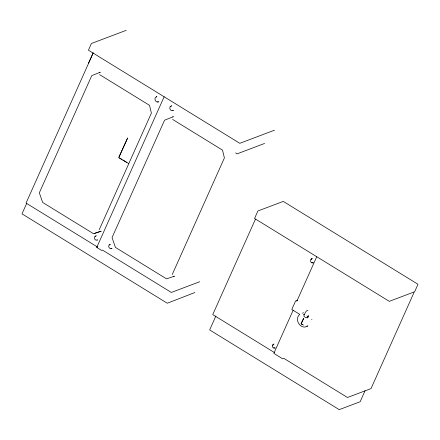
<?xml version="1.0" encoding="UTF-8"?>
<svg xmlns="http://www.w3.org/2000/svg" width="440" height="440" viewBox="0 0 440 440"><rect width="100%" height="100%" fill="white"/><g stroke="black" fill="none" stroke-linecap="round" stroke-linejoin="round"><path stroke-width="0.66" d="M308.325 315.805L307.725 317.455L307.082 317.993M308.479 315.75L307.874 317.394L307.06 315.92M272.789 345.411L274.016 344.003C270.925 344.333 272.476 349.448 275.193 347.98L273.779 347.732M88.556 63.102L93.121 52.888M93.181 53.02L26.059 203.077L97.625 247.099M26.697 203.346L22 213.851L167.288 303.226L194.871 292.512M119.158 156.915L127.65 137.935L118.618 157.63L128.491 163.438M99.231 229.724L151.388 113.135L149.523 105.331L99.616 74.63M164.148 96.756L96.745 247.434L101.569 250.399L102.449 250.063L171.347 292.452L199.689 281.732M172.232 274.527L224.389 157.938L222.525 150.134L172.618 119.427M255.442 219.159L212.746 314.606L274.456 352.567M215.924 315.942L209.666 329.934L339.235 409.64L360.146 401.731L365.041 390.781M296.808 301.279L316.685 256.839M293.134 310.261L273.845 353.381L282.706 358.831L283.899 358.38L347.485 397.496L371.025 388.591L414.277 291.902L389.296 301.345L254.556 218.46L257.901 210.991L283.261 201.399L418 284.284L414.656 291.753M311.745 319.732L311.889 319.407M311.118 259.529L311.806 258.803M109.544 244.998L110.286 244.327C106.959 244.965 109.307 250.278 112.057 248.287L111.078 248.424M170.715 106.453L171.617 105.738C167.931 106.392 170.264 112.409 173.431 110.407L172.871 110.534M95.431 236.324L96.255 235.774C92.824 236.099 94.628 241.698 97.57 239.916L97.075 239.987M156.31 96.894L156.871 96.597C153.175 97.372 155.381 103.538 158.719 101.805L157.448 101.855M126.143 30.36L91.416 43.494L88.418 50.193L239.806 143.319L274.527 130.185M99.627 72.463L100.276 72.221L91.746 75.647L39.331 192.825L42.631 202.417L93.561 233.75L101.195 231.149L94.21 233.503M172.629 116.952L173.36 116.672L164.555 120.214L112.052 237.584L115.429 247.412L166.551 278.861L174.471 276.161L173.739 276.436M235.648 152.884L236.99 153.885L264.616 143.44M96.811 246.598L96.316 246.785L97.13 247.291M311.762 258.814L312.263 258.627C309.056 258.88 310.541 264.182 313.341 262.774L312.846 262.812M297.611 300.179L295.603 300.938L291.791 309.452L299.8 314.375C293.601 319.297 300.85 330.671 307.863 325.914L306.823 326.106M307.956 310.332L306.587 310.849L305.432 312.274L303.958 315.568L304.062 316.575L305.938 317.73L307.61 317.103M302.445 313.187L303.556 312.763M303.38 325.061L300.993 323.846L303.627 318.423L301.246 323.747L302.847 324.731M303.325 314.633L304.684 314.55M311.877 262.46L312.345 262.702M119.449 157.878L121.71 159.269M122.837 159.962L126.797 162.399"/></g></svg>
